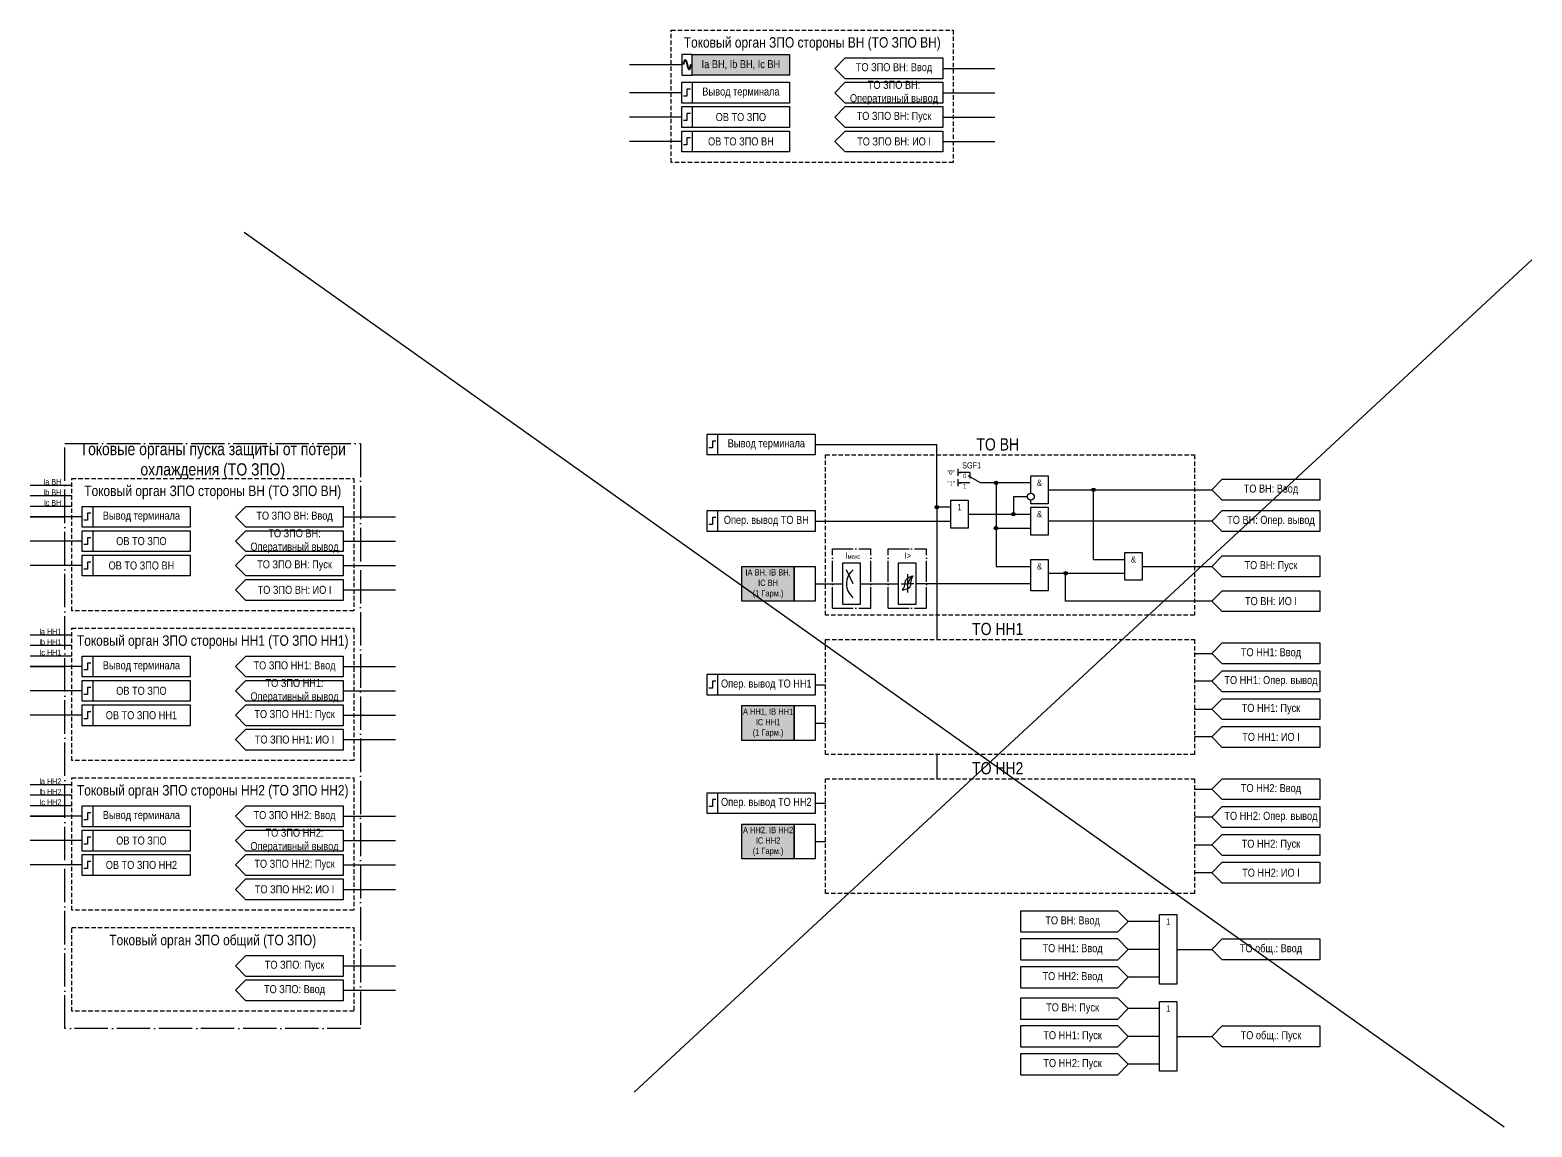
# Model space of a CAD drawing. Header units: millimetres. Extents: x -1270 to 920, y -27 to 306.
# Drawn here: x -1269.6 to -838, y -9 to 306 of the extents above; entities that cross this region are included whole.
import ezdxf
from ezdxf.enums import TextEntityAlignment as Align

# ---------------------------------------------------------------- set-up
doc = ezdxf.new("R2010")
doc.units = ezdxf.units.MM
doc.linetypes.add('ACAD_ISO04W100', pattern=[30, 24, -3, 0, -3])
doc.linetypes.add('штриховая2', pattern=[0.375, 0.25, -0.125])
doc.layers.add('TEXT', color=7, linetype='Continuous', lineweight=25)
doc.layers.add('Основная', color=7, linetype='Continuous')
doc.styles.add('1.8_Gost_RD', font='ARIALN.TTF', dxfattribs={"height": 1.8})
doc.styles.add('2.5_Gost_RD', font='ARIALN.TTF', dxfattribs={"height": 2.5})
doc.styles.add('3.5_Gost_RD', font='ARIALN.TTF', dxfattribs={"height": 3.5})
doc.styles.add('Вывод', font='ARIALN.TTF', dxfattribs={"height": 2.5})
doc.styles.add('Компонент', font='ARIALN.TTF', dxfattribs={"height": 3.5})

# ---------------------------------------------------------------- blocks, each defined once
blk = doc.blocks.new('*U79')
at = {"layer": 'Основная', "color": 0}
blk.add_line((0, 0), (7, 4), dxfattribs=at)
at = {"layer": 'Основная', "ltscale": 0.35}
blk.add_line((6, 6), (6, 2.5), dxfattribs=at)
blk = doc.blocks.new('*U81')
at = {"layer": 'Основная', "color": 0}
for p, q in [((-3, 6), (-9, 6)), ((-3, 0), (-9, 0)), ((9, 0), (3, 0))]:
    blk.add_line(p, q, dxfattribs=at)
at = {"layer": 'Основная', "ltscale": 0.25, "xscale": -1}
blk.add_blockref('*U79', (3, 0), dxfattribs=at)
at = {"layer": 'Основная'}
for tag, height, style, p in [('ОУ', 3.5, 'Компонент', (-2, 10)), ('В1', 2.5, 'Вывод', (-14, 6)), ('В2', 2.5, 'Вывод', (-6, 4)), ('В3', 2.5, 'Вывод', (-6, -2))]:
    blk.add_attdef(tag, text='', height=height, dxfattribs=dict(at, style=style)).set_placement(p, align=Align.MIDDLE_CENTER)
blk = doc.blocks.new('Точка')
at = {"ltscale": 100}
h = blk.add_hatch(color=256, dxfattribs=at)
h.dxf.hatch_style = 1
edge = h.paths.add_edge_path()
edge.add_arc((0, 0), 0.5, 0, 360)
blk.add_circle((0, 0), 0.5, dxfattribs=at)
blk = doc.blocks.new('*U70')
at = {"layer": 'Основная', "linetype": 'ACAD_ISO04W100', "ltscale": 0.25}
for p, q in [((0, 0), (11, 0)), ((0, -17), (0, 0)), ((11, -17), (11, 0)), ((0, -17), (11, -17))]:
    blk.add_line(p, q, dxfattribs=at)
at = {"layer": 'Основная', "style": 'Компонент'}
blk.add_attdef('ОУ', text='', height=3.5, dxfattribs=at).set_placement((11, 0), align=Align.MIDDLE_CENTER)

msp = doc.modelspace()

# ---------------------------------------------------------------- hatches: boundary and pattern name
at = {"ltscale": 100, "true_color": 0xf7941d}
h = msp.add_hatch(color=30, dxfattribs=at)
h.dxf.hatch_style = 1
h.paths.add_polyline_path([(-1079.31, 299.03), (-1051.31, 299.03), (-1051.31, 293.03), (-1079.31, 293.03)])
h = msp.add_hatch(color=30, dxfattribs=at)
h.dxf.hatch_style = 1
h.paths.add_polyline_path([(-1065, 152), (-1050, 152), (-1050, 142), (-1065, 142)])
h = msp.add_hatch(color=30, dxfattribs=at)
h.dxf.hatch_style = 1
h.paths.add_polyline_path([(-1065, 112), (-1050, 112), (-1050, 102), (-1065, 102)])
h = msp.add_hatch(color=30, dxfattribs=at)
h.dxf.hatch_style = 1
h.paths.add_polyline_path([(-1065, 78), (-1050, 78), (-1050, 68), (-1065, 68)])

# ---------------------------------------------------------------- linework, layer by layer
at = {"ltscale": 100}
for p, q in [((-1082.31, 296.03), (-1097.31, 296.03)), ((-1007.31, 295.03), (-992.31, 295.03)), ((-1082.31, 288.03), (-1097.31, 288.03)), ((-1007.31, 288.03), (-992.31, 288.03)), ((-1082.31, 281.03), (-1097.31, 281.03)), ((-1035.31, 284.03), (-1038.31, 281.03)), ((-1038.31, 281.03), (-1035.31, 278.03)), ((-1035.31, 284.03), (-1007.31, 284.03)), ((-1007.31, 281.03), (-992.31, 281.03)), ((-1035.31, 277.03), (-1038.31, 274.03)), ((-1035.31, 277.03), (-1007.31, 277.03)), ((-1082.31, 274.03), (-1097.31, 274.03)), ((-1038.31, 274.03), (-1035.31, 271.03)), ((-1007.31, 274.03), (-992.31, 274.03)), ((-1208, 248), (-846, -9)), ((-838, 240), (-1096, 1)), ((-1044, 187), (-1009, 187)), ((-1009, 169), (-1009, 187)), ((-1003, 180), (-1003, 178)), ((-1003, 179), (-1002, 179)), ((-1003, 177), (-1003, 175)), ((-927, 177), (-930, 174)), ((-927, 177), (-899, 177)), ((-899, 177), (-899, 171)), ((-1257.57, 175.24), (-1269.57, 175.24)), ((-1003, 176), (-1002, 176)), ((-982, 176), (-994, 176)), ((-992, 176), (-992, 163)), ((-977, 174), (-930, 174)), ((-964, 154), (-964, 174)), ((-930, 174), (-927, 171)), ((-1257.57, 172.24), (-1269.57, 172.24)), ((-1257.57, 169.24), (-1269.57, 169.24)), ((-1005, 169), (-1009, 169)), ((-1009, 169), (-1009, 131)), ((-987, 172), (-987, 167)), ((-983, 172), (-987, 172)), ((-899, 171), (-927, 171)), ((-1254.57, 166.24), (-1269.57, 166.24)), ((-1269.57, 166.24), (-1259.57, 166.24)), ((-1179.57, 166.24), (-1164.57, 166.24)), ((-1044, 165), (-1005, 165)), ((-1000, 167), (-982, 167)), ((-930, 165), (-977, 165)), ((-927, 168), (-930, 165)), ((-930, 165), (-927, 162)), ((-927, 168), (-899, 168)), ((-899, 168), (-899, 162)), ((-992, 163), (-982, 163)), ((-992, 163), (-992, 152)), ((-899, 162), (-927, 162)), ((-1254.57, 159.24), (-1269.57, 159.24)), ((-1179.57, 159.24), (-1164.57, 159.24)), ((-1254.57, 152.24), (-1269.57, 152.24)), ((-1207.57, 155.24), (-1210.57, 152.24)), ((-1210.57, 152.24), (-1207.57, 149.24)), ((-1207.57, 155.24), (-1179.57, 155.24)), ((-1179.57, 152.24), (-1164.57, 152.24)), ((-1036, 151.5), (-1036, 153)), ((-1036, 153), (-1031, 153)), ((-1036, 144), (-1036, 152)), ((-1031, 153), (-1031, 147)), ((-1020, 151.5), (-1020, 153)), ((-1020, 153), (-1015, 153)), ((-1020, 144), (-1020, 152)), ((-1015, 153), (-1015, 147)), ((-992, 152), (-982, 152)), ((-964, 154), (-955, 154)), ((-950, 152), (-930, 152)), ((-927, 155), (-930, 152)), ((-930, 152), (-927, 149)), ((-927, 155), (-899, 155)), ((-1207.57, 148.24), (-1210.57, 145.24)), ((-1207.57, 148.24), (-1179.57, 148.24)), ((-1044, 147), (-1036, 147)), ((-1031, 147), (-1031, 141)), ((-1015, 147), (-1015, 141)), ((-982, 147), (-1015, 147)), ((-977, 150), (-955, 150)), ((-972, 142), (-972, 150)), ((-1210.57, 145.24), (-1207.57, 142.24)), ((-1179.57, 145.24), (-1164.57, 145.24)), ((-1036, 141), (-1036, 144)), ((-1020, 141), (-1020, 144)), ((-927, 145), (-930, 142)), ((-927, 145), (-899, 145)), ((-1031, 141), (-1036, 141)), ((-1015, 141), (-1020, 141)), ((-930, 142), (-972, 142)), ((-930, 142), (-927, 139)), ((-1257.57, 132.24), (-1269.57, 132.24)), ((-927, 130), (-930, 127)), ((-927, 130), (-899, 130)), ((-899, 130), (-899, 124)), ((-1257.57, 129.24), (-1269.57, 129.24)), ((-1257.57, 126.24), (-1269.57, 126.24)), ((-935, 127), (-930, 127)), ((-930, 127), (-927, 124)), ((-1254.57, 123.24), (-1269.57, 123.24)), ((-1269.57, 123.24), (-1259.57, 123.24)), ((-1179.57, 123.24), (-1164.57, 123.24)), ((-927, 122), (-930, 119)), ((-899, 124), (-927, 124)), ((-927, 122), (-899, 122)), ((-899, 122), (-899, 116)), ((-1044, 118), (-1041, 118)), ((-930, 119), (-935, 119)), ((-930, 119), (-927, 116)), ((-1254.57, 116.24), (-1269.57, 116.24)), ((-1207.57, 112.24), (-1210.57, 109.24)), ((-1207.57, 112.24), (-1179.57, 112.24)), ((-1179.57, 116.24), (-1164.57, 116.24)), ((-927, 114), (-930, 111)), ((-899, 116), (-927, 116)), ((-927, 114), (-899, 114)), ((-1254.57, 109.24), (-1269.57, 109.24)), ((-1210.57, 109.24), (-1207.57, 106.24)), ((-1179.57, 109.24), (-1164.57, 109.24)), ((-935, 111), (-930, 111)), ((-930, 111), (-927, 108)), ((-1207.57, 105.24), (-1210.57, 102.24)), ((-1207.57, 105.24), (-1179.57, 105.24)), ((-1044, 107), (-1041, 107)), ((-927, 106), (-930, 103)), ((-927, 106), (-899, 106)), ((-1210.57, 102.24), (-1207.57, 99.24)), ((-1179.57, 102.24), (-1164.57, 102.24)), ((-930, 103), (-935, 103)), ((-930, 103), (-927, 100)), ((-1009, 98), (-1009, 91)), ((-927, 91), (-930, 88)), ((-927, 91), (-899, 91)), ((-899, 91), (-899, 85)), ((-1257.57, 89.24), (-1269.57, 89.24)), ((-935, 88), (-930, 88)), ((-930, 88), (-927, 85)), ((-1257.57, 86.24), (-1269.57, 86.24)), ((-1257.57, 83.24), (-1269.57, 83.24)), ((-1044, 84), (-1041, 84)), ((-927, 83), (-930, 80)), ((-899, 85), (-927, 85)), ((-927, 83), (-899, 83)), ((-899, 83), (-899, 77)), ((-1254.57, 80.24), (-1269.57, 80.24)), ((-1269.57, 80.24), (-1259.57, 80.24)), ((-1179.57, 80.24), (-1164.57, 80.24)), ((-930, 80), (-935, 80)), ((-930, 80), (-927, 77)), ((-927, 75), (-930, 72)), ((-899, 77), (-927, 77)), ((-927, 75), (-899, 75)), ((-1254.57, 73.24), (-1269.57, 73.24)), ((-1207.57, 69.24), (-1210.57, 66.24)), ((-1207.57, 69.24), (-1179.57, 69.24)), ((-1179.57, 73.24), (-1164.57, 73.24)), ((-1044, 73), (-1041, 73)), ((-935, 72), (-930, 72)), ((-930, 72), (-927, 69)), ((-1254.57, 66.24), (-1269.57, 66.24)), ((-1210.57, 66.24), (-1207.57, 63.24)), ((-1179.57, 66.24), (-1164.57, 66.24)), ((-927, 67), (-930, 64)), ((-927, 67), (-899, 67)), ((-1207.57, 62.24), (-1210.57, 59.24)), ((-1207.57, 62.24), (-1179.57, 62.24)), ((-930, 64), (-935, 64)), ((-930, 64), (-927, 61)), ((-1210.57, 59.24), (-1207.57, 56.24)), ((-1179.57, 59.24), (-1164.57, 59.24)), ((-985, 53), (-985, 47)), ((-957, 53), (-985, 53)), ((-957, 53), (-954, 50)), ((-954, 50), (-957, 47)), ((-945, 50), (-954, 50)), ((-985, 47), (-957, 47)), ((-985, 45), (-985, 39)), ((-957, 45), (-985, 45)), ((-957, 45), (-954, 42)), ((-927, 45), (-930, 42)), ((-927, 45), (-899, 45)), ((-899, 45), (-899, 39)), ((-1207.57, 40.24), (-1210.57, 37.24)), ((-1207.57, 40.24), (-1179.57, 40.24)), ((-985, 39), (-957, 39)), ((-954, 42), (-957, 39)), ((-945, 42), (-954, 42)), ((-940, 42), (-930, 42)), ((-930, 42), (-927, 39)), ((-899, 39), (-927, 39)), ((-1210.57, 37.24), (-1207.57, 34.24)), ((-1179.57, 37.24), (-1164.57, 37.24)), ((-985, 37), (-985, 31)), ((-957, 37), (-985, 37)), ((-957, 37), (-954, 34)), ((-1207.57, 33.24), (-1210.57, 30.24)), ((-1210.57, 30.24), (-1207.57, 27.24)), ((-1207.57, 33.24), (-1179.57, 33.24)), ((-1179.57, 33.24), (-1179.57, 27.24)), ((-1179.57, 30.24), (-1164.57, 30.24)), ((-985, 31), (-957, 31)), ((-954, 34), (-957, 31)), ((-945, 34), (-954, 34)), ((-1179.57, 27.24), (-1207.57, 27.24)), ((-985, 28), (-985, 22)), ((-957, 28), (-985, 28)), ((-957, 28), (-954, 25)), ((-985, 22), (-957, 22)), ((-954, 25), (-957, 22)), ((-945, 25), (-954, 25)), ((-985, 20), (-985, 14)), ((-957, 20), (-985, 20)), ((-957, 20), (-954, 17)), ((-927, 20), (-930, 17)), ((-927, 20), (-899, 20)), ((-985, 14), (-957, 14)), ((-954, 17), (-957, 14)), ((-945, 17), (-954, 17)), ((-940, 17), (-930, 17)), ((-930, 17), (-927, 14)), ((-985, 12), (-985, 6)), ((-957, 12), (-985, 12)), ((-957, 12), (-954, 9)), ((-954, 9), (-957, 6)), ((-945, 9), (-954, 9)), ((-985, 6), (-957, 6))]:
    msp.add_line(p, q, dxfattribs=at)
at = {"color": 7, "ltscale": 100}
for p, q in [((-1033, 147), (-1035, 151)), ((-1031, 147), (-1020, 147)), ((-1019.21, 147), (-1017.4, 147)), ((-1015.58, 147), (-1017.4, 147))]:
    msp.add_line(p, q, dxfattribs=at)
msp.add_line((-1017.4, 149.72), (-1017.4, 144.52))
at = {"linetype": 'штриховая2', "ltscale": 5}
for points in [[(-1085.31, 306.03), (-1004.31, 306.03), (-1004.31, 268.03), (-1085.31, 268.03)], [(-1257.57, 177.24), (-1176.57, 177.24), (-1176.57, 139.24), (-1257.57, 139.24)], [(-1257.57, 134.24), (-1176.57, 134.24), (-1176.57, 96.24), (-1257.57, 96.24)], [(-1257.57, 91.24), (-1176.57, 91.24), (-1176.57, 53.24), (-1257.57, 53.24)], [(-1257.57, 48.24), (-1176.57, 48.24), (-1176.57, 24.24), (-1257.57, 24.24)]]:
    msp.add_lwpolyline(points, close=True, dxfattribs=at)
at = {"ltscale": 100}
for points in [[(-1079.31, 299.03), (-1082.31, 299.03), (-1082.31, 293.03), (-1079.31, 293.03)], [(-1079.31, 299.03), (-1051.31, 299.03), (-1051.31, 293.03), (-1079.31, 293.03)], [(-1082.31, 291.03), (-1079.31, 291.03), (-1079.31, 285.03), (-1082.31, 285.03)], [(-1082.31, 291.03), (-1051.31, 291.03), (-1051.31, 285.03), (-1082.31, 285.03)], [(-1082.31, 284.03), (-1079.31, 284.03), (-1079.31, 278.03), (-1082.31, 278.03)], [(-1082.31, 284.03), (-1051.31, 284.03), (-1051.31, 278.03), (-1082.31, 278.03)], [(-1082.31, 277.03), (-1079.31, 277.03), (-1079.31, 271.03), (-1082.31, 271.03)], [(-1082.31, 277.03), (-1051.31, 277.03), (-1051.31, 271.03), (-1082.31, 271.03)], [(-1075, 190), (-1072, 190), (-1072, 184), (-1075, 184)], [(-1075, 190), (-1044, 190), (-1044, 184), (-1075, 184)], [(-1254.57, 169.24), (-1251.57, 169.24), (-1251.57, 163.24), (-1254.57, 163.24)], [(-1254.57, 169.24), (-1223.57, 169.24), (-1223.57, 163.24), (-1254.57, 163.24)], [(-1075, 168), (-1072, 168), (-1072, 162), (-1075, 162)], [(-1075, 168), (-1044, 168), (-1044, 162), (-1075, 162)], [(-1254.57, 162.24), (-1251.57, 162.24), (-1251.57, 156.24), (-1254.57, 156.24)], [(-1254.57, 162.24), (-1223.57, 162.24), (-1223.57, 156.24), (-1254.57, 156.24)], [(-955, 156), (-950, 156), (-950, 148), (-955, 148)], [(-1254.57, 155.24), (-1251.57, 155.24), (-1251.57, 149.24), (-1254.57, 149.24)], [(-1254.57, 155.24), (-1223.57, 155.24), (-1223.57, 149.24), (-1254.57, 149.24)], [(-1065, 152), (-1050, 152), (-1050, 142), (-1065, 142)], [(-1050, 152), (-1044, 152), (-1044, 142), (-1050, 142)], [(-982, 154), (-977, 154), (-977, 145), (-982, 145)], [(-1254.57, 126.24), (-1251.57, 126.24), (-1251.57, 120.24), (-1254.57, 120.24)], [(-1254.57, 126.24), (-1223.57, 126.24), (-1223.57, 120.24), (-1254.57, 120.24)], [(-1075, 121), (-1072, 121), (-1072, 115), (-1075, 115)], [(-1075, 121), (-1044, 121), (-1044, 115), (-1075, 115)], [(-1254.57, 119.24), (-1251.57, 119.24), (-1251.57, 113.24), (-1254.57, 113.24)], [(-1254.57, 119.24), (-1223.57, 119.24), (-1223.57, 113.24), (-1254.57, 113.24)], [(-1254.57, 112.24), (-1251.57, 112.24), (-1251.57, 106.24), (-1254.57, 106.24)], [(-1254.57, 112.24), (-1223.57, 112.24), (-1223.57, 106.24), (-1254.57, 106.24)], [(-1065, 112), (-1050, 112), (-1050, 102), (-1065, 102)], [(-1050, 112), (-1044, 112), (-1044, 102), (-1050, 102)], [(-1075, 87), (-1072, 87), (-1072, 81), (-1075, 81)], [(-1075, 87), (-1044, 87), (-1044, 81), (-1075, 81)], [(-1254.57, 83.24), (-1251.57, 83.24), (-1251.57, 77.24), (-1254.57, 77.24)], [(-1254.57, 83.24), (-1223.57, 83.24), (-1223.57, 77.24), (-1254.57, 77.24)], [(-1065, 78), (-1050, 78), (-1050, 68), (-1065, 68)], [(-1050, 78), (-1044, 78), (-1044, 68), (-1050, 68)], [(-1254.57, 76.24), (-1251.57, 76.24), (-1251.57, 70.24), (-1254.57, 70.24)], [(-1254.57, 76.24), (-1223.57, 76.24), (-1223.57, 70.24), (-1254.57, 70.24)], [(-1254.57, 69.24), (-1251.57, 69.24), (-1251.57, 63.24), (-1254.57, 63.24)], [(-1254.57, 69.24), (-1223.57, 69.24), (-1223.57, 63.24), (-1254.57, 63.24)]]:
    msp.add_lwpolyline(points, close=True, dxfattribs=at)
for points in [[(-1038.31, 295.03), (-1035.31, 298.03), (-1007.31, 298.03), (-1007.31, 292.03), (-1035.31, 292.03), (-1038.31, 295.03)], [(-1038.31, 288.03), (-1035.31, 291.03), (-1007.31, 291.03), (-1007.31, 285.03), (-1035.31, 285.03), (-1038.31, 288.03)], [(-1038.31, 281.03), (-1035.31, 284.03), (-1007.31, 284.03), (-1007.31, 278.03), (-1035.31, 278.03), (-1038.31, 281.03)], [(-1038.31, 274.03), (-1035.31, 277.03), (-1007.31, 277.03), (-1007.31, 271.03), (-1035.31, 271.03), (-1038.31, 274.03)], [(-982, 175), (-982, 178), (-977, 178), (-977, 170), (-982, 170), (-982, 171)], [(-982, 173), (-982, 175)], [(-1210.57, 166.24), (-1207.57, 169.24), (-1179.57, 169.24), (-1179.57, 163.24), (-1207.57, 163.24), (-1210.57, 166.24)], [(-1005, 171), (-1005, 171), (-1000, 171), (-1000, 163), (-1005, 163), (-1005, 171)], [(-982, 162), (-982, 169), (-977, 169), (-977, 161), (-982, 161), (-982, 162)], [(-1210.57, 159.24), (-1207.57, 162.24), (-1179.57, 162.24), (-1179.57, 156.24), (-1207.57, 156.24), (-1210.57, 159.24)], [(-1210.57, 152.24), (-1207.57, 155.24), (-1179.57, 155.24), (-1179.57, 149.24), (-1207.57, 149.24), (-1210.57, 152.24)], [(-930, 152), (-927, 155), (-899, 155), (-899, 149), (-927, 149), (-930, 152)], [(-1210.57, 145.24), (-1207.57, 148.24), (-1179.57, 148.24), (-1179.57, 142.24), (-1207.57, 142.24), (-1210.57, 145.24)], [(-930, 142), (-927, 145), (-899, 145), (-899, 139), (-927, 139), (-930, 142)], [(-1210.57, 123.24), (-1207.57, 126.24), (-1179.57, 126.24), (-1179.57, 120.24), (-1207.57, 120.24), (-1210.57, 123.24)], [(-1210.57, 116.24), (-1207.57, 119.24), (-1179.57, 119.24), (-1179.57, 113.24), (-1207.57, 113.24), (-1210.57, 116.24)], [(-1210.57, 109.24), (-1207.57, 112.24), (-1179.57, 112.24), (-1179.57, 106.24), (-1207.57, 106.24), (-1210.57, 109.24)], [(-930, 111), (-927, 114), (-899, 114), (-899, 108), (-927, 108), (-930, 111)], [(-1210.57, 102.24), (-1207.57, 105.24), (-1179.57, 105.24), (-1179.57, 99.24), (-1207.57, 99.24), (-1210.57, 102.24)], [(-930, 103), (-927, 106), (-899, 106), (-899, 100), (-927, 100), (-930, 103)], [(-1210.57, 80.24), (-1207.57, 83.24), (-1179.57, 83.24), (-1179.57, 77.24), (-1207.57, 77.24), (-1210.57, 80.24)], [(-1210.57, 73.24), (-1207.57, 76.24), (-1179.57, 76.24), (-1179.57, 70.24), (-1207.57, 70.24), (-1210.57, 73.24)], [(-930, 72), (-927, 75), (-899, 75), (-899, 69), (-927, 69), (-930, 72)], [(-1210.57, 66.24), (-1207.57, 69.24), (-1179.57, 69.24), (-1179.57, 63.24), (-1207.57, 63.24), (-1210.57, 66.24)], [(-930, 64), (-927, 67), (-899, 67), (-899, 61), (-927, 61), (-930, 64)], [(-1210.57, 59.24), (-1207.57, 62.24), (-1179.57, 62.24), (-1179.57, 56.24), (-1207.57, 56.24), (-1210.57, 59.24)], [(-945, 46), (-945, 52), (-940, 52), (-940, 32), (-945, 32), (-945, 46)], [(-1210.57, 37.24), (-1207.57, 40.24), (-1179.57, 40.24), (-1179.57, 34.24), (-1207.57, 34.24), (-1210.57, 37.24)], [(-945, 21), (-945, 27), (-940, 27), (-940, 7), (-945, 7), (-945, 21)], [(-930, 17), (-927, 20), (-899, 20), (-899, 14), (-927, 14), (-930, 17)]]:
    msp.add_lwpolyline(points, dxfattribs=at)
at = {"lineweight": 30, "ltscale": 100}
for points in [[(-1079.81, 289.03), (-1080.81, 289.03), (-1080.81, 287.03), (-1081.81, 287.03)], [(-1079.81, 282.03), (-1080.81, 282.03), (-1080.81, 280.03), (-1081.81, 280.03)], [(-1079.81, 275.03), (-1080.81, 275.03), (-1080.81, 273.03), (-1081.81, 273.03)], [(-1072.5, 188), (-1073.5, 188), (-1073.5, 186), (-1074.5, 186)], [(-1252.07, 167.24), (-1253.07, 167.24), (-1253.07, 165.24), (-1254.07, 165.24)], [(-1072.5, 166), (-1073.5, 166), (-1073.5, 164), (-1074.5, 164)], [(-1252.07, 160.24), (-1253.07, 160.24), (-1253.07, 158.24), (-1254.07, 158.24)], [(-1252.07, 153.24), (-1253.07, 153.24), (-1253.07, 151.24), (-1254.07, 151.24)], [(-1252.07, 124.24), (-1253.07, 124.24), (-1253.07, 122.24), (-1254.07, 122.24)], [(-1252.07, 117.24), (-1253.07, 117.24), (-1253.07, 115.24), (-1254.07, 115.24)], [(-1072.5, 119), (-1073.5, 119), (-1073.5, 117), (-1074.5, 117)], [(-1252.07, 110.24), (-1253.07, 110.24), (-1253.07, 108.24), (-1254.07, 108.24)], [(-1072.5, 85), (-1073.5, 85), (-1073.5, 83), (-1074.5, 83)], [(-1252.07, 81.24), (-1253.07, 81.24), (-1253.07, 79.24), (-1254.07, 79.24)], [(-1252.07, 74.24), (-1253.07, 74.24), (-1253.07, 72.24), (-1254.07, 72.24)], [(-1252.07, 67.24), (-1253.07, 67.24), (-1253.07, 65.24), (-1254.07, 65.24)]]:
    msp.add_lwpolyline(points, dxfattribs=at)
at = {"color": 251, "linetype": 'ACAD_ISO04W100', "lineweight": 30, "ltscale": 0.4, "true_color": 0x58595b}
msp.add_lwpolyline([(-1259.57, 187.24), (-1174.57, 187.24), (-1174.57, 19.24), (-1259.57, 19.24)], close=True, dxfattribs=at)
at = {"color": 251, "linetype": 'штриховая2', "ltscale": 5, "true_color": 0x58595b}
for points in [[(-1041, 184), (-935, 184), (-935, 138), (-1041, 138)], [(-1041, 131), (-935, 131), (-935, 98), (-1041, 98)], [(-1041, 91), (-935, 91), (-935, 58), (-1041, 58)]]:
    msp.add_lwpolyline(points, close=True, dxfattribs=at)
at = {"ltscale": 100}
msp.add_circle((-982, 172), 1, dxfattribs=at)
at = {"color": 7, "ltscale": 100}
msp.add_arc((-1030, 147), 5, 126.8699, 233.1301, dxfattribs=at)
at = {"lineweight": 40, "ltscale": 100}
for points in [[(-1081.82, 296.09), (-1081.28, 297.44), (-1080.74, 296.09)], [(-1080.74, 296.09), (-1080.2, 294.74), (-1079.66, 296.09)]]:
    msp.add_spline(points, degree=3, dxfattribs=at)
for points in [[(-1018.2, 146.92), (-1018.4, 146.13), (-1019, 145.12)], [(-1016.52, 146.92), (-1016.75, 146.13), (-1017.24, 145.67), (-1019, 145.12)], [(-1018.2, 146.92), (-1018.05, 147.71), (-1017.56, 148.54), (-1015.8, 149.26)], [(-1017.4, 147), (-1017, 147.72), (-1016.53, 148.6), (-1015.8, 149.26)], [(-1016.52, 146.92), (-1016.4, 147.71), (-1016.19, 148.54), (-1015.8, 149.26)]]:
    msp.add_spline(points, degree=3)

# ---------------------------------------------------------------- block references
at = {"ltscale": 100}
for p in [(-992, 176), (-964, 174), (-1009, 169), (-987, 167), (-992, 163), (-972, 150)]:
    msp.add_blockref('Точка', p, dxfattribs=at)
at = {"layer": 'Основная', "ltscale": 0.25, "xscale": 0.5, "yscale": 0.5, "zscale": 0.5}
msp.add_blockref('*U81', (-998, 176), dxfattribs=at).add_auto_attribs({'ОУ': 'SGF1', 'В1': '"0"', 'В2': '0', 'В3': '1'})
at = {"layer": 'Основная', "ltscale": 0.25}
for p in [(-1039, 157), (-1023, 157)]:
    msp.add_blockref('*U70', p, dxfattribs=at)

# ---------------------------------------------------------------- texts
at = {"color": 30, "ltscale": 100, "attachment_point": 5, "style": '3.5_Gost_RD'}
for s, insert, char_height, width in [('Токовый орган ЗПО стороны ВН (ТО ЗПО ВН)', (-1044.81, 302.03), 3, 81), ('Токовые органы пуска защиты от потери охлаждения (ТО ЗПО)', (-1217.07, 182.24), 3.5, 85), ('Токовый орган ЗПО стороны ВН (ТО ЗПО ВН)', (-1217.07, 173.24), 3, 81), ('Токовый орган ЗПО стороны НН1 (ТО ЗПО НН1)', (-1217.07, 130.24), 3, 81), ('Токовый орган ЗПО стороны НН2 (ТО ЗПО НН2)', (-1217.07, 87.24), 3, 81), ('Токовый орган ЗПО общий (ТО ЗПО)', (-1217.07, 44.24), 3, 81)]:
    msp.add_mtext(s, dxfattribs=dict(at, insert=insert, char_height=char_height, width=width))
at = {"color": 0, "ltscale": 100, "char_height": 2.3, "width": 28, "attachment_point": 5, "style": '2.5_Gost_RD'}
for s, insert in [('{\\C256;Ia ВН, Ib ВН, Ic ВН}', (-1065.31, 296.03)), ('{\\C256;Вывод терминала}', (-1065.31, 288.03)), ('{\\C256;Вывод терминала}', (-1237.57, 166.24)), ('{\\C256;Вывод терминала}', (-1237.57, 123.24)), ('{\\C256;Вывод терминала}', (-1237.57, 80.24))]:
    msp.add_mtext(s, dxfattribs=dict(at, insert=insert))
at = {"ltscale": 100, "style": '2.5_Gost_RD'}
for s, insert, char_height, width, attachment_point in [('ТО ЗПО ВН: Ввод', (-1021.31, 295.03), 2.3, 28, 5), ('ТО ЗПО ВН: Оперативный вывод', (-1021.31, 288.03), 2.3, 28, 5), ('ТО ЗПО ВН: Пуск', (-1021.31, 281.03), 2.3, 28, 5), ('ТО ЗПО ВН: ИО I', (-1021.31, 274.03), 2.3, 28, 5), ('Вывод терминала', (-1058, 187), 2.3, 28, 5), ('{\\H0.72x;\\T0.8;I\\T1;а ВН}', (-1260.57, 176.24), 2.3, 10.5519, 6), ('{\\H0.72x;\\T0.8;I\\T1;b ВН}', (-1260.57, 173.24), 2.3, 10.5519, 6), ('&', (-979.5, 176), 1.8, 5, 5), ('ТО ВН: Ввод', (-913, 174), 2.3, 28, 5), ('{\\H0.72x;\\T0.8;I\\T1;c ВН}', (-1260.57, 170.24), 2.3, 10.5519, 6), ('1', (-1002.5, 169), 1.8, 5, 5), ('ТО ЗПО ВН: Ввод', (-1193.57, 166.24), 2.3, 28, 5), ('Опер. вывод ТО ВН', (-1058, 165), 2.3, 28, 5), ('&', (-979.5, 167), 1.8, 5, 5), ('ТО ВН: Опер. вывод', (-913, 165), 2.3, 28, 5), ('ТО ЗПО ВН: Оперативный вывод', (-1193.57, 159.24), 2.3, 28, 5), ('ТО ЗПО ВН: Пуск', (-1193.57, 152.24), 2.3, 28, 5), ('&', (-979.5, 152), 1.8, 5, 5), ('&', (-952.5, 154), 1.8, 5, 5), ('ТО ВН: Пуск', (-913, 152), 2.3, 28, 5), ('ТО ЗПО ВН: ИО I', (-1193.57, 145.24), 2.3, 28, 5), ('ТО ВН: ИО I', (-913, 142), 2.3, 28, 5), ('{\\H0.72x;\\T0.8;I\\T1;а НН1}', (-1260.57, 133.24), 2.3, 10.5519, 6), ('{\\H0.72x;\\T0.8;I\\T1;b НН1}', (-1260.57, 130.24), 2.3, 10.5519, 6), ('{\\H0.72x;\\T0.8;I\\T1;c НН1}', (-1260.57, 127.24), 2.3, 10.5519, 6), ('ТО НН1: Ввод', (-913, 127), 2.3, 28, 5), ('ТО ЗПО НН1: Ввод', (-1193.57, 123.24), 2.3, 28, 5), ('ТО ЗПО НН1: Оперативный вывод', (-1193.57, 116.24), 2.3, 28, 5), ('Опер. вывод ТО НН1', (-1058, 118), 2.3, 28, 5), ('ТО НН1: Опер. вывод', (-913, 119), 2.3, 28, 5), ('ТО НН1: Пуск', (-913, 111), 2.3, 28, 5), ('ТО ЗПО НН1: Пуск', (-1193.57, 109.24), 2.3, 28, 5), ('ТО НН1: ИО I', (-913, 103), 2.3, 28, 5), ('ТО ЗПО НН1: ИО I', (-1193.57, 102.24), 2.3, 28, 5), ('{\\H0.72x;\\T0.8;I\\T1;а НН2}', (-1260.57, 90.24), 2.3, 10.5519, 6), ('{\\H0.72x;\\T0.8;I\\T1;b НН2}', (-1260.57, 87.24), 2.3, 10.5519, 6), ('ТО НН2: Ввод', (-913, 88), 2.3, 28, 5), ('{\\H0.72x;\\T0.8;I\\T1;c НН2}', (-1260.57, 84.24), 2.3, 10.5519, 6), ('Опер. вывод ТО НН2', (-1058, 84), 2.3, 28, 5), ('ТО ЗПО НН2: Ввод', (-1193.57, 80.24), 2.3, 28, 5), ('ТО НН2: Опер. вывод', (-913, 80), 2.3, 28, 5), ('ТО ЗПО НН2: Оперативный вывод', (-1193.57, 73.24), 2.3, 28, 5), ('ТО НН2: Пуск', (-913, 72), 2.3, 28, 5), ('ТО ЗПО НН2: Пуск', (-1193.57, 66.24), 2.3, 28, 5), ('ТО НН2: ИО I', (-913, 64), 2.3, 28, 5), ('ТО ЗПО НН2: ИО I', (-1193.57, 59.24), 2.3, 28, 5), ('ТО ВН: Ввод', (-970, 50), 2.3, 28, 5), ('1', (-942.5, 50), 1.8, 5, 5), ('ТО НН1: Ввод', (-970, 42), 2.3, 28, 5), ('ТО общ.: Ввод', (-913, 42), 2.3, 28, 5), ('ТО ЗПО: Пуск', (-1193.57, 37.24), 2.3, 28, 5), ('ТО НН2: Ввод', (-970, 34), 2.3, 28, 5), ('ТО ЗПО: Ввод', (-1193.57, 30.24), 2.3, 28, 5), ('ТО ВН: Пуск', (-970, 25), 2.3, 28, 5), ('1', (-942.5, 25), 1.8, 5, 5), ('ТО НН1: Пуск', (-970, 17), 2.3, 28, 5), ('ТО общ.: Пуск', (-913, 17), 2.3, 28, 5), ('ТО НН2: Пуск', (-970, 9), 2.3, 28, 5)]:
    msp.add_mtext(s, dxfattribs=dict(at, insert=insert, char_height=char_height, width=width, attachment_point=attachment_point))
at = {"color": 251, "ltscale": 100, "true_color": 0x58595b, "char_height": 3.5, "width": 113, "attachment_point": 5, "style": '3.5_Gost_RD'}
for s, insert in [('ТО ВН', (-991.5, 187)), ('ТО НН1', (-991.5, 134)), ('ТО НН2', (-991.5, 94))]:
    msp.add_mtext(s, dxfattribs=dict(at, insert=insert))
at = {"ltscale": 100, "insert": (-1006, 176.5), "char_height": 1.25, "attachment_point": 1, "style": '3.5_Gost_RD'}
msp.add_mtext_dynamic_manual_height_columns('"1"', width=2, gutter_width=17.5, heights=[0], dxfattribs=at)
at = {"color": 7, "ltscale": 100, "char_height": 1.8, "attachment_point": 1, "style": '1.8_Gost_RD'}
for s, insert in [('\\pi2.7859;I{\\H0.66667x;макс}', (-1038, 156)), ('\\pi4.7676;I>', (-1023, 156))]:
    msp.add_mtext_dynamic_manual_height_columns(s, width=11, gutter_width=17.5, heights=[0], dxfattribs=dict(at, insert=insert))
at = {"layer": 'TEXT', "color": 0, "ltscale": 100, "attachment_point": 5, "style": '2.5_Gost_RD'}
for s, insert, char_height, width in [('{\\C256;ОВ ТО ЗПО}', (-1065.31, 281.03), 2.3, 28), ('{\\C256;ОВ ТО ЗПО}', (-1237.57, 159.24), 2.3, 28), ('{\\H0.72x;IA ВН, IB ВН, \\PIC ВН\\P(1 Гарм.)}', (-1057.5, 147), 2.5, 15), ('{\\C256;ОВ ТО ЗПО}', (-1237.57, 116.24), 2.3, 28), ('{\\H0.72x;IA НН1, IB НН1, \\PIC НН1\\P(1 Гарм.)}', (-1057.5, 107), 2.5, 15), ('{\\C256;ОВ ТО ЗПО}', (-1237.57, 73.24), 2.3, 28), ('{\\H0.72x;IA НН2, IB НН2, \\PIC НН2\\P(1 Гарм.)}', (-1057.5, 73), 2.5, 15.7708)]:
    msp.add_mtext(s, dxfattribs=dict(at, insert=insert, char_height=char_height, width=width))
at = {"layer": 'Основная', "color": 0, "ltscale": 100, "char_height": 2.3, "width": 28, "attachment_point": 5, "style": '2.5_Gost_RD'}
for s, insert in [('{\\C256;ОВ ТО ЗПО ВН}', (-1065.31, 274.03)), ('{\\C256;ОВ ТО ЗПО ВН}', (-1237.57, 152.24)), ('{\\C256;ОВ ТО ЗПО НН1}', (-1237.57, 109.24)), ('{\\C256;ОВ ТО ЗПО НН2}', (-1237.57, 66.24))]:
    msp.add_mtext(s, dxfattribs=dict(at, insert=insert))

doc.saveas('drawing.dxf')
